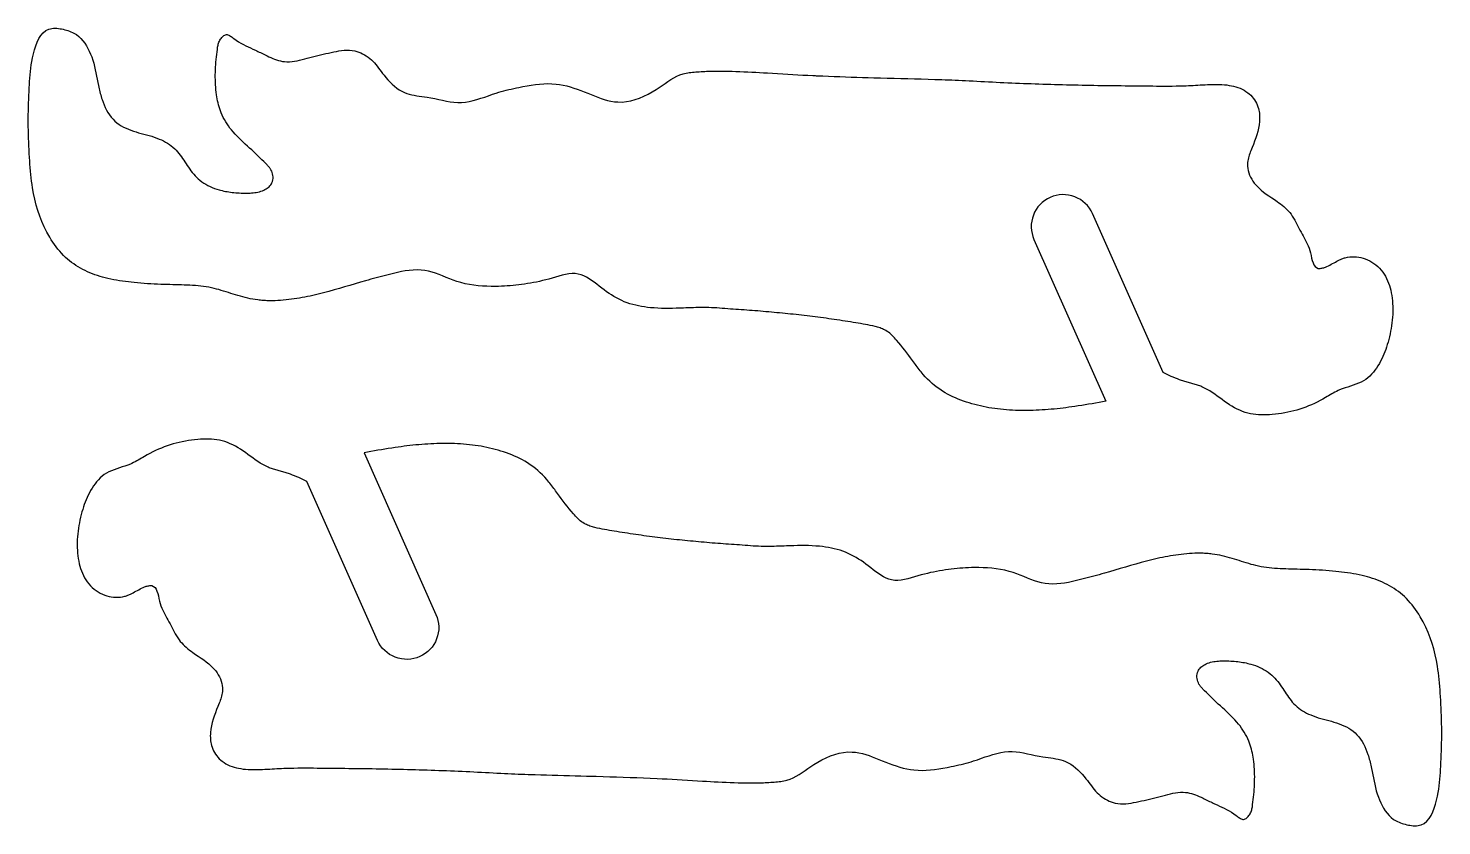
# Model space of a CAD drawing. Extents: x 0 to 470, y 0 to 279.
# Drawn here: x 391.2 to 457.4, y 195 to 232.4 of the extents above; entities that cross this region are included whole.
import ezdxf

# ---------------------------------------------------------------- set-up
doc = ezdxf.new("R2010")
doc.units = 0
doc.layers.add('CK_LEVEL_1', color=1, linetype='CONTINUOUS')

msp = doc.modelspace()

# ---------------------------------------------------------------- linework, layer by layer
at = {"layer": 'CK_LEVEL_1'}
for points in [[(428.436, 230.13), (428.701, 230.119), (428.966, 230.109), (429.23, 230.099), (429.495, 230.09), (429.76, 230.081), (430.025, 230.073), (430.289, 230.065), (430.554, 230.057), (430.819, 230.05), (431.138, 230.041), (431.457, 230.033), (431.775, 230.024), (432.094, 230.016), (432.413, 230.007), (432.732, 229.998), (433.051, 229.989), (433.369, 229.98), (433.688, 229.97), (433.847, 229.965), (434.006, 229.959), (434.165, 229.954), (434.324, 229.948), (434.482, 229.942), (434.641, 229.936), (434.8, 229.93), (434.959, 229.923), (435.117, 229.915), (435.298, 229.907), (435.479, 229.897), (435.659, 229.888), (435.84, 229.878), (436.02, 229.869), (436.201, 229.859), (436.381, 229.849), (436.562, 229.84), (436.742, 229.831), (436.925, 229.822), (437.107, 229.814), (437.289, 229.806), (437.471, 229.798), (437.654, 229.791), (437.836, 229.784), (438.018, 229.778), (438.2, 229.771), (438.383, 229.765), (438.566, 229.759), (438.75, 229.753), (438.933, 229.748), (439.117, 229.742), (439.3, 229.737), (439.483, 229.732), (439.667, 229.727), (439.85, 229.722), (440.034, 229.718), (440.218, 229.713), (440.402, 229.709), (440.586, 229.705), (440.77, 229.701), (440.954, 229.697), (441.138, 229.694), (441.322, 229.691), (441.506, 229.688), (441.69, 229.686), (441.874, 229.683), (442.058, 229.681), (442.242, 229.679), (442.426, 229.677), (442.61, 229.675), (442.794, 229.673), (442.978, 229.672), (443.163, 229.67), (443.347, 229.668), (443.53, 229.665), (443.713, 229.663), (443.897, 229.661), (444.08, 229.66), (444.264, 229.658), (444.447, 229.658), (444.631, 229.658), (444.814, 229.66), (444.998, 229.662), (445.049, 229.663), (445.1, 229.664), (445.152, 229.665), (445.203, 229.667), (445.255, 229.668), (445.306, 229.67), (445.357, 229.671), (445.409, 229.673), (445.46, 229.675), (445.571, 229.68), (445.683, 229.685), (445.794, 229.691), (445.905, 229.697), (446.017, 229.703), (446.128, 229.709), (446.239, 229.715), (446.351, 229.72), (446.462, 229.725), (446.576, 229.73), (446.69, 229.734), (446.803, 229.736), (446.917, 229.736), (447.031, 229.733), (447.145, 229.728), (447.258, 229.72), (447.372, 229.708), (447.485, 229.691), (447.589, 229.672), (447.692, 229.649), (447.794, 229.622), (447.894, 229.589), (447.992, 229.552), (448.088, 229.509), (448.18, 229.461), (448.269, 229.406), (448.354, 229.345), (448.425, 229.287), (448.491, 229.225), (448.554, 229.158), (448.612, 229.087), (448.666, 229.012), (448.715, 228.934), (448.758, 228.854), (448.797, 228.771), (448.83, 228.685), (448.853, 228.611), (448.872, 228.535), (448.888, 228.459), (448.899, 228.381), (448.907, 228.304), (448.911, 228.225), (448.912, 228.147), (448.91, 228.069), (448.906, 227.992), (448.887, 227.835), (448.859, 227.68), (448.822, 227.527), (448.778, 227.375), (448.728, 227.225), (448.674, 227.075), (448.617, 226.925), (448.559, 226.775), (448.5, 226.624), (448.474, 226.557), (448.449, 226.49), (448.425, 226.422), (448.403, 226.354), (448.383, 226.286), (448.367, 226.218), (448.353, 226.149), (448.343, 226.08), (448.338, 226.01), (448.339, 225.905), (448.351, 225.799), (448.372, 225.693), (448.402, 225.589), (448.44, 225.487), (448.486, 225.387), (448.538, 225.29), (448.596, 225.197), (448.66, 225.109), (448.759, 224.991), (448.866, 224.882), (448.98, 224.781), (449.099, 224.686), (449.223, 224.596), (449.349, 224.509), (449.477, 224.423), (449.604, 224.336), (449.731, 224.248), (449.812, 224.19), (449.891, 224.13), (449.969, 224.068), (450.044, 224.004), (450.118, 223.937), (450.188, 223.868), (450.256, 223.797), (450.32, 223.723), (450.381, 223.645), (450.443, 223.558), (450.5, 223.467), (450.555, 223.374), (450.606, 223.28), (450.656, 223.184), (450.705, 223.088), (450.753, 222.992), (450.801, 222.898), (450.85, 222.806), (450.9, 222.717), (450.95, 222.629), (451.001, 222.542), (451.05, 222.453), (451.099, 222.362), (451.145, 222.268), (451.188, 222.169), (451.228, 222.064), (451.263, 221.952), (451.293, 221.836), (451.32, 221.715), (451.348, 221.596), (451.378, 221.48), (451.413, 221.373), (451.455, 221.279), (451.506, 221.201), (451.57, 221.144), (451.648, 221.112), (451.681, 221.107), (451.717, 221.106), (451.754, 221.108), (451.793, 221.114), (451.832, 221.121), (451.873, 221.132), (451.913, 221.143), (451.953, 221.157), (451.992, 221.171), (452.065, 221.201), (452.135, 221.233), (452.203, 221.266), (452.269, 221.301), (452.333, 221.336), (452.397, 221.372), (452.461, 221.407), (452.525, 221.442), (452.59, 221.476), (452.625, 221.494), (452.661, 221.511), (452.697, 221.527), (452.734, 221.543), (452.771, 221.558), (452.809, 221.573), (452.847, 221.586), (452.885, 221.598), (452.924, 221.609), (453.026, 221.633), (453.131, 221.649), (453.236, 221.657), (453.342, 221.658), (453.449, 221.651), (453.555, 221.637), (453.659, 221.617), (453.763, 221.589), (453.864, 221.555), (453.971, 221.512), (454.075, 221.461), (454.175, 221.404), (454.271, 221.34), (454.363, 221.27), (454.449, 221.195), (454.531, 221.115), (454.608, 221.03), (454.679, 220.94), (454.745, 220.844), (454.805, 220.744), (454.86, 220.64), (454.909, 220.533), (454.953, 220.424), (454.991, 220.313), (455.025, 220.199), (455.054, 220.085), (455.079, 219.97), (455.102, 219.842), (455.121, 219.715), (455.135, 219.587), (455.145, 219.458), (455.151, 219.33), (455.153, 219.202), (455.152, 219.073), (455.147, 218.945), (455.139, 218.816), (455.127, 218.685), (455.113, 218.554), (455.095, 218.424), (455.074, 218.294), (455.051, 218.164), (455.024, 218.035), (454.995, 217.907), (454.964, 217.779), (454.929, 217.652), (454.896, 217.537), (454.86, 217.422), (454.821, 217.309), (454.78, 217.196), (454.735, 217.084), (454.688, 216.974), (454.637, 216.865), (454.582, 216.757), (454.523, 216.65), (454.459, 216.544), (454.391, 216.44), (454.318, 216.34), (454.241, 216.243), (454.159, 216.151), (454.073, 216.064), (453.982, 215.983), (453.887, 215.909), (453.787, 215.843), (453.671, 215.779), (453.551, 215.724), (453.426, 215.675), (453.3, 215.631), (453.171, 215.589), (453.042, 215.548), (452.913, 215.507), (452.786, 215.462), (452.661, 215.412), (452.585, 215.378), (452.51, 215.342), (452.436, 215.303), (452.363, 215.264), (452.29, 215.223), (452.218, 215.181), (452.145, 215.139), (452.073, 215.097), (452.001, 215.055), (451.872, 214.983), (451.741, 214.913), (451.61, 214.846), (451.477, 214.781), (451.342, 214.72), (451.207, 214.662), (451.07, 214.607), (450.932, 214.557), (450.793, 214.51), (450.653, 214.467), (450.512, 214.428), (450.371, 214.394), (450.228, 214.363), (450.084, 214.335), (449.939, 214.312), (449.794, 214.291), (449.647, 214.274), (449.5, 214.26), (449.371, 214.25), (449.242, 214.243), (449.113, 214.24), (448.985, 214.24), (448.856, 214.245), (448.729, 214.255), (448.603, 214.271), (448.478, 214.293), (448.355, 214.321), (448.227, 214.359), (448.1, 214.404), (447.976, 214.456), (447.854, 214.515), (447.734, 214.578), (447.615, 214.646), (447.499, 214.719), (447.384, 214.794), (447.271, 214.873), (447.154, 214.956), (447.039, 215.041), (446.924, 215.125), (446.809, 215.208), (446.693, 215.288), (446.575, 215.365), (446.455, 215.437), (446.332, 215.502), (446.206, 215.561), (446.155, 215.582), (446.103, 215.602), (446.051, 215.62), (445.999, 215.638), (445.946, 215.655), (445.892, 215.671), (445.839, 215.687), (445.785, 215.702), (445.732, 215.717), (445.678, 215.732), (445.624, 215.746), (445.57, 215.761), (445.517, 215.776), (445.463, 215.791), (445.41, 215.806), (445.357, 215.822), (445.304, 215.838), (445.251, 215.855), (445.153, 215.89), (445.056, 215.926), (444.959, 215.965), (444.864, 216.006), (444.769, 216.048), (444.674, 216.092), (444.579, 216.136), (444.485, 216.182), (444.391, 216.227), (441.076, 223.679, 0.414214), (439.095, 224.44, 0.414214), (438.333, 222.459), (441.704, 214.881), (441.543, 214.852), (441.381, 214.824), (441.219, 214.795), (441.058, 214.767), (440.896, 214.74), (440.734, 214.713), (440.572, 214.687), (440.41, 214.662), (440.247, 214.637), (440.109, 214.618), (439.971, 214.599), (439.833, 214.58), (439.694, 214.563), (439.555, 214.547), (439.417, 214.532), (439.278, 214.517), (439.139, 214.504), (439, 214.493), (438.86, 214.482), (438.72, 214.472), (438.58, 214.464), (438.44, 214.458), (438.299, 214.452), (438.159, 214.448), (438.019, 214.446), (437.878, 214.445), (437.738, 214.446), (437.599, 214.449), (437.46, 214.453), (437.322, 214.459), (437.183, 214.467), (437.044, 214.477), (436.906, 214.489), (436.768, 214.503), (436.63, 214.519), (436.492, 214.537), (436.357, 214.558), (436.222, 214.58), (436.088, 214.605), (435.954, 214.632), (435.82, 214.662), (435.688, 214.694), (435.555, 214.728), (435.423, 214.765), (435.292, 214.804), (435.162, 214.845), (435.033, 214.889), (434.905, 214.936), (434.778, 214.986), (434.652, 215.039), (434.528, 215.095), (434.406, 215.154), (434.285, 215.217), (434.166, 215.284), (434.039, 215.362), (433.914, 215.444), (433.792, 215.531), (433.674, 215.622), (433.558, 215.718), (433.447, 215.817), (433.339, 215.921), (433.235, 216.028), (433.136, 216.139), (433.087, 216.196), (433.04, 216.254), (432.994, 216.312), (432.948, 216.371), (432.903, 216.431), (432.859, 216.49), (432.814, 216.55), (432.771, 216.611), (432.727, 216.671), (432.638, 216.792), (432.55, 216.913), (432.461, 217.034), (432.37, 217.154), (432.279, 217.273), (432.186, 217.392), (432.091, 217.509), (431.995, 217.626), (431.895, 217.741), (431.844, 217.799), (431.791, 217.856), (431.738, 217.912), (431.683, 217.967), (431.626, 218.019), (431.568, 218.069), (431.508, 218.116), (431.446, 218.159), (431.381, 218.199), (431.33, 218.227), (431.278, 218.252), (431.225, 218.275), (431.17, 218.296), (431.115, 218.316), (431.059, 218.334), (431.002, 218.351), (430.945, 218.367), (430.888, 218.382), (430.775, 218.41), (430.661, 218.436), (430.547, 218.46), (430.433, 218.482), (430.319, 218.503), (430.204, 218.523), (430.09, 218.542), (429.976, 218.561), (429.861, 218.579), (429.734, 218.599), (429.607, 218.619), (429.48, 218.639), (429.353, 218.659), (429.226, 218.678), (429.098, 218.698), (428.971, 218.717), (428.844, 218.735), (428.716, 218.753), (428.588, 218.771), (428.461, 218.789), (428.333, 218.806), (428.205, 218.822), (428.077, 218.839), (427.949, 218.854), (427.821, 218.87), (427.693, 218.885), (427.565, 218.9), (427.436, 218.915), (427.308, 218.929), (427.18, 218.943), (427.051, 218.957), (426.923, 218.97), (426.795, 218.984), (426.666, 218.997), (426.538, 219.009), (426.409, 219.022), (426.281, 219.034), (426.153, 219.046), (426.024, 219.058), (425.896, 219.07), (425.768, 219.081), (425.639, 219.092), (425.511, 219.103), (425.383, 219.113), (425.254, 219.123), (425.126, 219.133), (424.998, 219.142), (424.87, 219.151), (424.742, 219.16), (424.614, 219.169), (424.486, 219.178), (424.358, 219.187), (424.23, 219.197), (424.102, 219.206), (423.975, 219.216), (423.848, 219.226), (423.721, 219.236), (423.594, 219.245), (423.467, 219.254), (423.339, 219.262), (423.212, 219.268), (423.085, 219.273), (422.958, 219.276), (422.84, 219.277), (422.723, 219.276), (422.605, 219.275), (422.487, 219.272), (422.37, 219.268), (422.252, 219.264), (422.135, 219.259), (422.017, 219.254), (421.9, 219.25), (421.729, 219.243), (421.558, 219.238), (421.387, 219.234), (421.217, 219.233), (421.046, 219.233), (420.875, 219.237), (420.704, 219.243), (420.533, 219.254), (420.361, 219.268), (420.221, 219.283), (420.08, 219.302), (419.94, 219.324), (419.801, 219.35), (419.663, 219.38), (419.527, 219.415), (419.392, 219.454), (419.259, 219.498), (419.129, 219.547), (419.005, 219.601), (418.882, 219.66), (418.762, 219.723), (418.644, 219.791), (418.527, 219.863), (418.411, 219.938), (418.296, 220.018), (418.182, 220.1), (418.069, 220.186), (417.951, 220.277), (417.834, 220.369), (417.716, 220.459), (417.597, 220.546), (417.476, 220.626), (417.354, 220.699), (417.23, 220.761), (417.103, 220.81), (416.973, 220.845), (416.827, 220.865), (416.677, 220.866), (416.525, 220.853), (416.37, 220.827), (416.214, 220.792), (416.057, 220.75), (415.899, 220.704), (415.742, 220.656), (415.585, 220.61), (415.442, 220.571), (415.3, 220.535), (415.158, 220.502), (415.017, 220.472), (414.876, 220.445), (414.736, 220.42), (414.595, 220.398), (414.454, 220.377), (414.313, 220.358), (414.179, 220.341), (414.045, 220.326), (413.911, 220.312), (413.776, 220.3), (413.64, 220.29), (413.505, 220.281), (413.369, 220.274), (413.233, 220.268), (413.096, 220.265), (412.891, 220.264), (412.686, 220.269), (412.481, 220.279), (412.277, 220.296), (412.074, 220.32), (411.872, 220.351), (411.671, 220.391), (411.473, 220.441), (411.276, 220.5), (411.109, 220.559), (410.942, 220.623), (410.777, 220.69), (410.612, 220.757), (410.448, 220.822), (410.283, 220.883), (410.116, 220.937), (409.949, 220.982), (409.78, 221.014), (409.6, 221.034), (409.417, 221.04), (409.234, 221.034), (409.049, 221.017), (408.863, 220.991), (408.678, 220.958), (408.492, 220.919), (408.308, 220.876), (408.125, 220.831), (407.998, 220.799), (407.871, 220.767), (407.746, 220.734), (407.62, 220.701), (407.496, 220.668), (407.372, 220.634), (407.248, 220.6), (407.124, 220.565), (407, 220.53), (406.755, 220.459), (406.509, 220.387), (406.263, 220.313), (406.017, 220.24), (405.771, 220.168), (405.524, 220.097), (405.276, 220.028), (405.028, 219.962), (404.779, 219.899), (404.655, 219.87), (404.53, 219.842), (404.406, 219.814), (404.281, 219.788), (404.156, 219.764), (404.031, 219.74), (403.906, 219.718), (403.78, 219.697), (403.654, 219.678), (403.526, 219.66), (403.399, 219.644), (403.271, 219.629), (403.143, 219.617), (403.015, 219.607), (402.886, 219.599), (402.758, 219.593), (402.629, 219.591), (402.501, 219.591), (402.439, 219.593), (402.377, 219.595), (402.315, 219.597), (402.253, 219.601), (402.192, 219.605), (402.13, 219.61), (402.069, 219.616), (402.007, 219.623), (401.946, 219.63), (401.828, 219.647), (401.711, 219.667), (401.594, 219.689), (401.477, 219.714), (401.361, 219.741), (401.246, 219.771), (401.131, 219.802), (401.016, 219.835), (400.902, 219.869), (400.791, 219.904), (400.68, 219.94), (400.569, 219.975), (400.458, 220.011), (400.347, 220.046), (400.236, 220.08), (400.125, 220.113), (400.013, 220.143), (399.9, 220.171), (399.776, 220.199), (399.652, 220.223), (399.527, 220.244), (399.401, 220.262), (399.274, 220.278), (399.148, 220.291), (399.021, 220.302), (398.894, 220.311), (398.767, 220.319), (398.633, 220.326), (398.498, 220.331), (398.364, 220.336), (398.231, 220.339), (398.097, 220.342), (397.963, 220.345), (397.829, 220.348), (397.695, 220.351), (397.561, 220.354), (397.405, 220.359), (397.249, 220.366), (397.092, 220.373), (396.936, 220.381), (396.78, 220.391), (396.624, 220.402), (396.468, 220.415), (396.313, 220.428), (396.157, 220.443), (396.018, 220.458), (395.88, 220.474), (395.742, 220.491), (395.604, 220.51), (395.466, 220.532), (395.329, 220.555), (395.192, 220.58), (395.056, 220.608), (394.92, 220.638), (394.797, 220.668), (394.675, 220.701), (394.554, 220.736), (394.433, 220.774), (394.314, 220.814), (394.195, 220.858), (394.078, 220.905), (393.962, 220.955), (393.848, 221.009), (393.739, 221.065), (393.631, 221.124), (393.526, 221.186), (393.422, 221.252), (393.321, 221.321), (393.222, 221.393), (393.125, 221.468), (393.031, 221.547), (392.94, 221.628), (392.844, 221.721), (392.751, 221.817), (392.662, 221.916), (392.576, 222.018), (392.493, 222.123), (392.413, 222.231), (392.337, 222.341), (392.264, 222.453), (392.194, 222.567), (392.06, 222.806), (391.938, 223.051), (391.827, 223.302), (391.728, 223.558), (391.64, 223.818), (391.563, 224.081), (391.495, 224.348), (391.437, 224.616), (391.388, 224.886), (391.364, 225.043), (391.342, 225.201), (391.323, 225.359), (391.306, 225.517), (391.29, 225.675), (391.277, 225.833), (391.265, 225.991), (391.254, 226.15), (391.244, 226.308), (391.233, 226.489), (391.224, 226.67), (391.215, 226.852), (391.208, 227.033), (391.201, 227.215), (391.196, 227.396), (391.192, 227.579), (391.189, 227.761), (391.188, 227.944), (391.188, 228.127), (391.19, 228.31), (391.193, 228.493), (391.197, 228.676), (391.202, 228.858), (391.208, 229.039), (391.216, 229.219), (391.224, 229.398), (391.232, 229.575), (391.241, 229.728), (391.25, 229.879), (391.261, 230.031), (391.273, 230.183), (391.289, 230.337), (391.308, 230.493), (391.33, 230.652), (391.357, 230.814), (391.389, 230.981), (391.43, 231.169), (391.479, 231.358), (391.538, 231.543), (391.607, 231.721), (391.688, 231.886), (391.782, 232.034), (391.891, 232.159), (392.016, 232.259), (392.159, 232.327), (392.226, 232.346), (392.297, 232.358), (392.37, 232.365), (392.445, 232.367), (392.521, 232.364), (392.598, 232.357), (392.676, 232.347), (392.753, 232.333), (392.83, 232.317), (392.904, 232.3), (392.978, 232.28), (393.05, 232.258), (393.12, 232.233), (393.189, 232.206), (393.256, 232.176), (393.321, 232.144), (393.384, 232.108), (393.444, 232.069), (393.554, 231.984), (393.655, 231.889), (393.749, 231.784), (393.835, 231.67), (393.913, 231.549), (393.985, 231.422), (394.049, 231.291), (394.108, 231.156), (394.16, 231.02), (394.21, 230.872), (394.255, 230.723), (394.294, 230.573), (394.33, 230.424), (394.362, 230.274), (394.393, 230.125), (394.422, 229.975), (394.451, 229.826), (394.481, 229.676), (394.496, 229.604), (394.512, 229.531), (394.528, 229.458), (394.546, 229.386), (394.564, 229.314), (394.583, 229.241), (394.603, 229.169), (394.625, 229.097), (394.648, 229.025), (394.692, 228.899), (394.742, 228.775), (394.797, 228.652), (394.857, 228.533), (394.923, 228.418), (394.996, 228.307), (395.075, 228.202), (395.16, 228.103), (395.253, 228.012), (395.346, 227.934), (395.446, 227.862), (395.55, 227.797), (395.658, 227.737), (395.77, 227.683), (395.884, 227.634), (396.001, 227.588), (396.12, 227.547), (396.239, 227.509), (396.362, 227.472), (396.485, 227.438), (396.607, 227.404), (396.73, 227.371), (396.851, 227.337), (396.973, 227.301), (397.093, 227.263), (397.212, 227.221), (397.33, 227.174), (397.428, 227.132), (397.524, 227.085), (397.619, 227.034), (397.712, 226.98), (397.802, 226.921), (397.888, 226.859), (397.972, 226.793), (398.051, 226.722), (398.126, 226.648), (398.191, 226.576), (398.253, 226.501), (398.312, 226.424), (398.368, 226.345), (398.423, 226.264), (398.477, 226.182), (398.53, 226.099), (398.584, 226.016), (398.638, 225.933), (398.695, 225.848), (398.754, 225.764), (398.815, 225.682), (398.878, 225.601), (398.944, 225.523), (399.012, 225.447), (399.083, 225.375), (399.156, 225.305), (399.233, 225.24), (399.322, 225.172), (399.414, 225.11), (399.509, 225.051), (399.608, 224.998), (399.709, 224.949), (399.812, 224.904), (399.917, 224.863), (400.023, 224.827), (400.131, 224.794), (400.207, 224.773), (400.284, 224.755), (400.361, 224.737), (400.439, 224.722), (400.516, 224.708), (400.594, 224.696), (400.672, 224.684), (400.75, 224.675), (400.829, 224.666), (400.912, 224.658), (400.995, 224.651), (401.079, 224.645), (401.163, 224.641), (401.247, 224.639), (401.331, 224.637), (401.415, 224.638), (401.499, 224.64), (401.583, 224.643), (401.656, 224.647), (401.73, 224.654), (401.804, 224.662), (401.877, 224.672), (401.949, 224.686), (402.021, 224.703), (402.092, 224.724), (402.162, 224.749), (402.231, 224.778), (402.284, 224.805), (402.336, 224.834), (402.385, 224.866), (402.432, 224.902), (402.477, 224.94), (402.517, 224.982), (402.554, 225.027), (402.586, 225.074), (402.612, 225.125), (402.636, 225.189), (402.653, 225.256), (402.661, 225.326), (402.662, 225.397), (402.656, 225.468), (402.643, 225.538), (402.624, 225.607), (402.598, 225.672), (402.566, 225.734), (402.549, 225.762), (402.53, 225.789), (402.511, 225.815), (402.49, 225.84), (402.469, 225.865), (402.447, 225.889), (402.425, 225.913), (402.402, 225.936), (402.38, 225.96), (402.301, 226.039), (402.223, 226.119), (402.144, 226.198), (402.065, 226.276), (401.985, 226.354), (401.905, 226.432), (401.824, 226.509), (401.743, 226.586), (401.662, 226.662), (401.562, 226.753), (401.463, 226.844), (401.363, 226.935), (401.264, 227.027), (401.165, 227.119), (401.069, 227.213), (400.974, 227.309), (400.881, 227.408), (400.791, 227.509), (400.716, 227.599), (400.643, 227.691), (400.574, 227.786), (400.507, 227.883), (400.444, 227.982), (400.385, 228.084), (400.33, 228.187), (400.279, 228.293), (400.233, 228.4), (400.198, 228.491), (400.166, 228.583), (400.137, 228.676), (400.11, 228.77), (400.087, 228.865), (400.066, 228.961), (400.047, 229.057), (400.03, 229.153), (400.015, 229.25), (400, 229.366), (399.987, 229.483), (399.977, 229.599), (399.969, 229.716), (399.963, 229.834), (399.959, 229.951), (399.957, 230.068), (399.957, 230.186), (399.96, 230.303), (399.964, 230.424), (399.97, 230.544), (399.977, 230.664), (399.987, 230.784), (399.997, 230.904), (400.009, 231.024), (400.022, 231.143), (400.037, 231.261), (400.052, 231.378), (400.058, 231.427), (400.066, 231.475), (400.074, 231.524), (400.084, 231.572), (400.096, 231.62), (400.11, 231.668), (400.127, 231.716), (400.148, 231.763), (400.172, 231.811), (400.197, 231.852), (400.225, 231.893), (400.256, 231.932), (400.289, 231.967), (400.324, 231.999), (400.36, 232.026), (400.397, 232.047), (400.436, 232.062), (400.474, 232.069), (400.512, 232.067), (400.55, 232.059), (400.588, 232.045), (400.626, 232.025), (400.664, 232.001), (400.702, 231.975), (400.741, 231.946), (400.779, 231.916), (400.817, 231.887), (400.93, 231.805), (401.043, 231.731), (401.157, 231.665), (401.27, 231.605), (401.383, 231.549), (401.496, 231.496), (401.609, 231.444), (401.722, 231.393), (401.836, 231.34), (401.896, 231.312), (401.955, 231.283), (402.015, 231.254), (402.075, 231.224), (402.135, 231.194), (402.196, 231.164), (402.257, 231.134), (402.318, 231.104), (402.379, 231.074), (402.467, 231.032), (402.556, 230.992), (402.646, 230.954), (402.736, 230.918), (402.827, 230.886), (402.919, 230.857), (403.011, 230.833), (403.104, 230.815), (403.198, 230.802), (403.315, 230.795), (403.433, 230.797), (403.552, 230.807), (403.67, 230.823), (403.789, 230.845), (403.908, 230.871), (404.027, 230.9), (404.145, 230.93), (404.263, 230.962), (404.388, 230.995), (404.512, 231.027), (404.636, 231.058), (404.76, 231.089), (404.884, 231.119), (405.008, 231.149), (405.132, 231.178), (405.258, 231.206), (405.384, 231.234), (405.506, 231.26), (405.63, 231.284), (405.753, 231.306), (405.877, 231.323), (406.001, 231.335), (406.125, 231.341), (406.248, 231.339), (406.37, 231.329), (406.491, 231.309), (406.586, 231.285), (406.68, 231.254), (406.772, 231.218), (406.862, 231.175), (406.95, 231.127), (407.035, 231.075), (407.117, 231.018), (407.195, 230.956), (407.27, 230.891), (407.345, 230.818), (407.416, 230.743), (407.483, 230.664), (407.549, 230.583), (407.612, 230.501), (407.675, 230.417), (407.737, 230.333), (407.801, 230.248), (407.866, 230.164), (407.955, 230.053), (408.049, 229.945), (408.147, 229.84), (408.248, 229.74), (408.355, 229.646), (408.465, 229.559), (408.58, 229.481), (408.699, 229.412), (408.822, 229.353), (408.932, 229.311), (409.045, 229.277), (409.161, 229.249), (409.278, 229.226), (409.398, 229.206), (409.518, 229.189), (409.64, 229.172), (409.761, 229.155), (409.883, 229.137), (410.065, 229.104), (410.247, 229.067), (410.427, 229.028), (410.607, 228.989), (410.786, 228.954), (410.964, 228.923), (411.141, 228.901), (411.318, 228.889), (411.495, 228.89), (411.677, 228.906), (411.86, 228.935), (412.042, 228.976), (412.223, 229.026), (412.405, 229.083), (412.586, 229.144), (412.767, 229.207), (412.948, 229.27), (413.129, 229.329), (413.246, 229.365), (413.363, 229.398), (413.479, 229.43), (413.597, 229.461), (413.714, 229.489), (413.832, 229.517), (413.95, 229.543), (414.068, 229.569), (414.187, 229.594), (414.379, 229.633), (414.572, 229.669), (414.766, 229.702), (414.961, 229.729), (415.155, 229.751), (415.35, 229.766), (415.543, 229.772), (415.736, 229.768), (415.928, 229.754), (416.096, 229.731), (416.264, 229.7), (416.43, 229.662), (416.595, 229.616), (416.76, 229.565), (416.925, 229.509), (417.089, 229.449), (417.252, 229.387), (417.416, 229.322), (417.571, 229.259), (417.725, 229.198), (417.88, 229.138), (418.036, 229.082), (418.191, 229.031), (418.348, 228.987), (418.504, 228.951), (418.662, 228.925), (418.82, 228.911), (419.026, 228.91), (419.232, 228.93), (419.438, 228.969), (419.643, 229.024), (419.846, 229.094), (420.047, 229.178), (420.243, 229.274), (420.435, 229.381), (420.622, 229.496), (420.762, 229.589), (420.9, 229.684), (421.036, 229.78), (421.171, 229.873), (421.307, 229.962), (421.445, 230.044), (421.586, 230.118), (421.731, 230.182), (421.881, 230.232), (421.953, 230.251), (422.026, 230.267), (422.099, 230.28), (422.174, 230.291), (422.249, 230.3), (422.325, 230.308), (422.401, 230.314), (422.477, 230.319), (422.554, 230.324), (422.641, 230.33), (422.728, 230.335), (422.815, 230.34), (422.902, 230.344), (422.989, 230.348), (423.075, 230.351), (423.162, 230.354), (423.249, 230.357), (423.335, 230.359), (423.429, 230.36), (423.522, 230.361), (423.615, 230.361), (423.709, 230.36), (423.802, 230.359), (423.896, 230.358), (423.99, 230.356), (424.083, 230.353), (424.177, 230.351), (424.362, 230.345), (424.547, 230.338), (424.732, 230.33), (424.918, 230.322), (425.103, 230.313), (425.288, 230.303), (425.472, 230.293), (425.657, 230.282), (425.842, 230.272), (426.079, 230.258), (426.315, 230.244), (426.552, 230.23), (426.788, 230.216), (427.024, 230.202), (427.261, 230.189), (427.497, 230.176), (427.734, 230.163), (427.971, 230.151), (428.022, 230.149), (428.074, 230.146), (428.126, 230.144), (428.178, 230.142), (428.229, 230.139), (428.281, 230.137), (428.333, 230.135), (428.385, 230.132), (428.436, 230.13)], [(407.559, 203.67), (404.244, 211.122), (404.149, 211.167), (404.055, 211.213), (403.961, 211.257), (403.866, 211.301), (403.771, 211.343), (403.675, 211.384), (403.579, 211.423), (403.482, 211.459), (403.384, 211.494), (403.331, 211.511), (403.278, 211.527), (403.225, 211.543), (403.171, 211.558), (403.118, 211.573), (403.064, 211.588), (403.01, 211.603), (402.957, 211.617), (402.903, 211.632), (402.849, 211.647), (402.796, 211.662), (402.742, 211.678), (402.689, 211.694), (402.636, 211.711), (402.584, 211.729), (402.532, 211.747), (402.48, 211.767), (402.429, 211.788), (402.302, 211.847), (402.179, 211.912), (402.059, 211.984), (401.942, 212.061), (401.826, 212.141), (401.711, 212.224), (401.596, 212.308), (401.48, 212.393), (401.364, 212.476), (401.251, 212.555), (401.136, 212.63), (401.02, 212.703), (400.901, 212.771), (400.781, 212.834), (400.659, 212.893), (400.534, 212.945), (400.408, 212.99), (400.28, 213.028), (400.156, 213.056), (400.032, 213.078), (399.906, 213.094), (399.778, 213.104), (399.65, 213.109), (399.521, 213.109), (399.392, 213.106), (399.263, 213.099), (399.135, 213.089), (398.987, 213.075), (398.841, 213.058), (398.695, 213.037), (398.551, 213.014), (398.407, 212.986), (398.264, 212.955), (398.122, 212.921), (397.982, 212.882), (397.842, 212.839), (397.703, 212.793), (397.565, 212.742), (397.428, 212.687), (397.292, 212.629), (397.158, 212.568), (397.025, 212.503), (396.893, 212.436), (396.763, 212.366), (396.634, 212.294), (396.562, 212.252), (396.489, 212.21), (396.417, 212.168), (396.345, 212.126), (396.272, 212.085), (396.199, 212.046), (396.125, 212.007), (396.05, 211.971), (395.974, 211.937), (395.849, 211.887), (395.722, 211.842), (395.593, 211.801), (395.464, 211.76), (395.335, 211.718), (395.208, 211.674), (395.084, 211.625), (394.964, 211.57), (394.848, 211.506), (394.748, 211.44), (394.652, 211.366), (394.562, 211.285), (394.475, 211.198), (394.394, 211.106), (394.317, 211.009), (394.244, 210.909), (394.176, 210.805), (394.112, 210.699), (394.053, 210.592), (393.998, 210.484), (393.947, 210.375), (393.899, 210.265), (393.855, 210.153), (393.814, 210.04), (393.775, 209.927), (393.739, 209.812), (393.705, 209.697), (393.671, 209.57), (393.639, 209.442), (393.61, 209.314), (393.584, 209.185), (393.56, 209.055), (393.54, 208.925), (393.522, 208.795), (393.507, 208.664), (393.496, 208.533), (393.488, 208.404), (393.483, 208.276), (393.481, 208.147), (393.484, 208.019), (393.49, 207.891), (393.5, 207.762), (393.514, 207.634), (393.532, 207.507), (393.555, 207.379), (393.58, 207.264), (393.61, 207.15), (393.644, 207.037), (393.682, 206.925), (393.726, 206.816), (393.775, 206.709), (393.829, 206.605), (393.89, 206.505), (393.956, 206.409), (394.027, 206.319), (394.103, 206.234), (394.185, 206.154), (394.272, 206.079), (394.364, 206.009), (394.46, 205.945), (394.56, 205.888), (394.663, 205.837), (394.77, 205.794), (394.872, 205.76), (394.975, 205.732), (395.08, 205.712), (395.186, 205.698), (395.292, 205.691), (395.398, 205.692), (395.504, 205.7), (395.608, 205.716), (395.711, 205.74), (395.75, 205.751), (395.788, 205.763), (395.826, 205.776), (395.863, 205.791), (395.9, 205.806), (395.937, 205.822), (395.974, 205.838), (396.009, 205.855), (396.045, 205.873), (396.11, 205.907), (396.174, 205.942), (396.238, 205.977), (396.301, 206.013), (396.366, 206.048), (396.432, 206.083), (396.499, 206.116), (396.569, 206.148), (396.643, 206.178), (396.682, 206.192), (396.722, 206.206), (396.762, 206.217), (396.802, 206.228), (396.842, 206.235), (396.88, 206.241), (396.918, 206.243), (396.953, 206.242), (396.987, 206.237), (397.065, 206.205), (397.129, 206.148), (397.18, 206.07), (397.222, 205.976), (397.257, 205.869), (397.287, 205.753), (397.314, 205.634), (397.342, 205.514), (397.372, 205.397), (397.407, 205.285), (397.447, 205.18), (397.49, 205.081), (397.536, 204.987), (397.584, 204.896), (397.634, 204.807), (397.685, 204.72), (397.735, 204.632), (397.785, 204.543), (397.834, 204.451), (397.882, 204.357), (397.93, 204.261), (397.979, 204.165), (398.028, 204.069), (398.08, 203.975), (398.134, 203.882), (398.192, 203.791), (398.254, 203.704), (398.314, 203.626), (398.379, 203.552), (398.446, 203.481), (398.517, 203.412), (398.59, 203.346), (398.666, 203.281), (398.744, 203.219), (398.823, 203.159), (398.903, 203.101), (399.03, 203.013), (399.158, 202.926), (399.286, 202.84), (399.412, 202.753), (399.535, 202.663), (399.655, 202.568), (399.769, 202.467), (399.876, 202.358), (399.975, 202.241), (400.038, 202.152), (400.097, 202.059), (400.149, 201.963), (400.195, 201.863), (400.233, 201.76), (400.263, 201.656), (400.284, 201.55), (400.295, 201.444), (400.296, 201.339), (400.291, 201.269), (400.282, 201.2), (400.268, 201.131), (400.251, 201.063), (400.232, 200.995), (400.21, 200.927), (400.186, 200.859), (400.161, 200.792), (400.135, 200.725), (400.076, 200.574), (400.017, 200.424), (399.96, 200.274), (399.906, 200.124), (399.856, 199.974), (399.812, 199.822), (399.776, 199.669), (399.747, 199.514), (399.729, 199.357), (399.724, 199.28), (399.722, 199.202), (399.723, 199.124), (399.728, 199.046), (399.736, 198.968), (399.747, 198.89), (399.762, 198.814), (399.782, 198.738), (399.805, 198.664), (399.838, 198.578), (399.876, 198.495), (399.92, 198.415), (399.969, 198.337), (400.023, 198.262), (400.081, 198.191), (400.144, 198.124), (400.21, 198.062), (400.28, 198.004), (400.365, 197.943), (400.454, 197.888), (400.547, 197.84), (400.643, 197.797), (400.741, 197.76), (400.841, 197.727), (400.943, 197.7), (401.046, 197.677), (401.149, 197.658), (401.263, 197.641), (401.376, 197.629), (401.49, 197.621), (401.604, 197.616), (401.717, 197.613), (401.831, 197.613), (401.945, 197.615), (402.059, 197.619), (402.172, 197.624), (402.284, 197.629), (402.395, 197.634), (402.507, 197.64), (402.618, 197.646), (402.729, 197.652), (402.841, 197.658), (402.952, 197.664), (403.063, 197.669), (403.175, 197.674), (403.226, 197.676), (403.277, 197.678), (403.329, 197.68), (403.38, 197.681), (403.432, 197.682), (403.483, 197.684), (403.534, 197.685), (403.586, 197.686), (403.637, 197.687), (403.82, 197.69), (404.004, 197.691), (404.187, 197.691), (404.371, 197.691), (404.554, 197.689), (404.738, 197.688), (404.921, 197.686), (405.105, 197.684), (405.288, 197.681), (405.472, 197.679), (405.656, 197.677), (405.84, 197.676), (406.024, 197.674), (406.208, 197.672), (406.392, 197.67), (406.576, 197.668), (406.76, 197.666), (406.944, 197.664), (407.129, 197.661), (407.313, 197.658), (407.497, 197.655), (407.681, 197.652), (407.865, 197.648), (408.049, 197.644), (408.233, 197.64), (408.417, 197.636), (408.601, 197.632), (408.784, 197.627), (408.968, 197.622), (409.151, 197.617), (409.335, 197.612), (409.518, 197.607), (409.702, 197.601), (409.885, 197.596), (410.068, 197.59), (410.252, 197.584), (410.434, 197.578), (410.617, 197.571), (410.799, 197.565), (410.981, 197.558), (411.163, 197.551), (411.346, 197.543), (411.528, 197.535), (411.71, 197.527), (411.892, 197.518), (412.073, 197.509), (412.253, 197.5), (412.434, 197.49), (412.615, 197.48), (412.795, 197.471), (412.976, 197.461), (413.156, 197.452), (413.337, 197.442), (413.517, 197.434), (413.676, 197.426), (413.835, 197.42), (413.994, 197.413), (414.152, 197.407), (414.311, 197.401), (414.47, 197.395), (414.629, 197.39), (414.788, 197.384), (414.946, 197.379), (415.215, 197.371), (415.483, 197.363), (415.751, 197.355), (416.019, 197.348), (416.287, 197.34), (416.555, 197.333), (416.823, 197.326), (417.091, 197.319), (417.36, 197.311), (417.41, 197.31), (417.461, 197.309), (417.512, 197.307), (417.562, 197.306), (417.613, 197.305), (417.664, 197.303), (417.714, 197.302), (417.765, 197.3), (417.816, 197.299), (418.132, 197.29), (418.449, 197.281), (418.765, 197.271), (419.082, 197.261), (419.398, 197.25), (419.715, 197.239), (420.031, 197.226), (420.348, 197.212), (420.664, 197.198), (420.901, 197.186), (421.137, 197.173), (421.374, 197.16), (421.61, 197.147), (421.847, 197.133), (422.083, 197.119), (422.32, 197.105), (422.556, 197.091), (422.792, 197.077), (422.977, 197.067), (423.162, 197.056), (423.347, 197.046), (423.532, 197.036), (423.717, 197.027), (423.902, 197.019), (424.087, 197.011), (424.273, 197.004), (424.458, 196.998), (424.551, 196.996), (424.645, 196.993), (424.739, 196.991), (424.832, 196.99), (424.926, 196.989), (425.019, 196.988), (425.113, 196.988), (425.206, 196.989), (425.299, 196.99), (425.386, 196.992), (425.473, 196.995), (425.559, 196.998), (425.646, 197.001), (425.733, 197.005), (425.819, 197.009), (425.906, 197.014), (425.994, 197.019), (426.081, 197.025), (426.157, 197.03), (426.233, 197.035), (426.309, 197.041), (426.385, 197.049), (426.461, 197.058), (426.535, 197.069), (426.609, 197.082), (426.682, 197.098), (426.754, 197.117), (426.904, 197.168), (427.048, 197.231), (427.189, 197.305), (427.327, 197.387), (427.464, 197.476), (427.599, 197.569), (427.735, 197.665), (427.873, 197.76), (428.012, 197.853), (428.199, 197.968), (428.391, 198.075), (428.588, 198.171), (428.788, 198.255), (428.991, 198.325), (429.196, 198.38), (429.402, 198.419), (429.609, 198.439), (429.815, 198.438), (429.973, 198.424), (430.13, 198.398), (430.287, 198.362), (430.443, 198.318), (430.599, 198.267), (430.754, 198.211), (430.909, 198.151), (431.064, 198.09), (431.219, 198.027), (431.382, 197.962), (431.546, 197.9), (431.71, 197.84), (431.874, 197.784), (432.039, 197.733), (432.205, 197.687), (432.371, 197.649), (432.539, 197.618), (432.707, 197.595), (432.899, 197.581), (433.091, 197.577), (433.285, 197.583), (433.479, 197.598), (433.674, 197.62), (433.868, 197.647), (434.062, 197.68), (434.256, 197.716), (434.448, 197.755), (434.567, 197.78), (434.685, 197.806), (434.803, 197.832), (434.921, 197.86), (435.038, 197.888), (435.155, 197.919), (435.272, 197.951), (435.389, 197.984), (435.505, 198.02), (435.686, 198.079), (435.868, 198.142), (436.049, 198.205), (436.23, 198.266), (436.411, 198.323), (436.593, 198.373), (436.775, 198.414), (436.957, 198.444), (437.14, 198.459), (437.317, 198.46), (437.493, 198.448), (437.671, 198.426), (437.849, 198.395), (438.028, 198.36), (438.208, 198.321), (438.388, 198.282), (438.569, 198.245), (438.752, 198.212), (438.873, 198.194), (438.995, 198.177), (439.116, 198.16), (439.237, 198.143), (439.356, 198.123), (439.474, 198.1), (439.59, 198.072), (439.703, 198.038), (439.813, 197.996), (439.936, 197.937), (440.055, 197.868), (440.17, 197.79), (440.28, 197.703), (440.386, 197.609), (440.488, 197.509), (440.586, 197.404), (440.679, 197.296), (440.769, 197.185), (440.834, 197.101), (440.897, 197.016), (440.96, 196.932), (441.023, 196.848), (441.086, 196.766), (441.151, 196.685), (441.219, 196.606), (441.29, 196.531), (441.365, 196.458), (441.439, 196.393), (441.518, 196.332), (441.6, 196.274), (441.685, 196.222), (441.772, 196.174), (441.863, 196.131), (441.955, 196.095), (442.049, 196.064), (442.144, 196.04), (442.265, 196.02), (442.387, 196.01), (442.51, 196.008), (442.633, 196.014), (442.757, 196.026), (442.881, 196.044), (443.005, 196.065), (443.128, 196.089), (443.251, 196.115), (443.377, 196.143), (443.502, 196.171), (443.627, 196.2), (443.751, 196.23), (443.875, 196.26), (443.999, 196.291), (444.123, 196.322), (444.247, 196.355), (444.372, 196.387), (444.49, 196.419), (444.608, 196.449), (444.726, 196.478), (444.845, 196.504), (444.964, 196.526), (445.083, 196.542), (445.202, 196.552), (445.32, 196.554), (445.437, 196.547), (445.531, 196.534), (445.623, 196.516), (445.716, 196.492), (445.807, 196.463), (445.898, 196.431), (445.989, 196.395), (446.078, 196.357), (446.167, 196.317), (446.256, 196.275), (446.317, 196.245), (446.378, 196.215), (446.439, 196.185), (446.499, 196.155), (446.56, 196.125), (446.62, 196.095), (446.679, 196.066), (446.739, 196.037), (446.799, 196.009), (446.912, 195.956), (447.026, 195.905), (447.139, 195.853), (447.252, 195.8), (447.365, 195.744), (447.478, 195.684), (447.591, 195.618), (447.704, 195.544), (447.818, 195.462), (447.856, 195.433), (447.894, 195.403), (447.932, 195.374), (447.97, 195.348), (448.008, 195.324), (448.046, 195.304), (448.085, 195.29), (448.122, 195.282), (448.16, 195.28), (448.199, 195.287), (448.237, 195.302), (448.275, 195.323), (448.311, 195.35), (448.346, 195.382), (448.379, 195.417), (448.409, 195.456), (448.437, 195.497), (448.462, 195.538), (448.487, 195.586), (448.507, 195.633), (448.525, 195.681), (448.539, 195.729), (448.551, 195.777), (448.561, 195.825), (448.569, 195.874), (448.576, 195.922), (448.583, 195.971), (448.598, 196.088), (448.612, 196.207), (448.626, 196.325), (448.637, 196.445), (448.648, 196.565), (448.657, 196.685), (448.665, 196.805), (448.671, 196.925), (448.675, 197.046), (448.677, 197.163), (448.678, 197.281), (448.676, 197.398), (448.672, 197.516), (448.666, 197.633), (448.658, 197.75), (448.648, 197.866), (448.635, 197.983), (448.619, 198.1), (448.605, 198.196), (448.588, 198.292), (448.569, 198.388), (448.548, 198.484), (448.524, 198.579), (448.498, 198.673), (448.469, 198.766), (448.437, 198.858), (448.402, 198.949), (448.356, 199.056), (448.305, 199.162), (448.249, 199.265), (448.19, 199.367), (448.127, 199.466), (448.061, 199.563), (447.991, 199.658), (447.919, 199.75), (447.843, 199.84), (447.754, 199.942), (447.661, 200.04), (447.566, 200.136), (447.469, 200.23), (447.371, 200.322), (447.272, 200.414), (447.172, 200.505), (447.072, 200.596), (446.973, 200.687), (446.891, 200.763), (446.81, 200.84), (446.73, 200.917), (446.65, 200.995), (446.57, 201.073), (446.491, 201.151), (446.412, 201.23), (446.333, 201.31), (446.255, 201.389), (446.232, 201.413), (446.21, 201.436), (446.187, 201.46), (446.166, 201.484), (446.144, 201.509), (446.124, 201.534), (446.104, 201.56), (446.086, 201.587), (446.068, 201.615), (446.037, 201.677), (446.011, 201.742), (445.991, 201.811), (445.978, 201.881), (445.972, 201.952), (445.973, 202.023), (445.982, 202.093), (445.998, 202.16), (446.022, 202.224), (446.049, 202.275), (446.081, 202.322), (446.117, 202.367), (446.158, 202.409), (446.202, 202.447), (446.249, 202.483), (446.299, 202.515), (446.351, 202.544), (446.403, 202.571), (446.473, 202.6), (446.543, 202.625), (446.614, 202.646), (446.686, 202.663), (446.758, 202.677), (446.831, 202.687), (446.905, 202.696), (446.978, 202.702), (447.052, 202.706), (447.136, 202.71), (447.22, 202.711), (447.304, 202.712), (447.388, 202.71), (447.472, 202.708), (447.556, 202.704), (447.639, 202.698), (447.723, 202.691), (447.806, 202.683), (447.885, 202.675), (447.963, 202.665), (448.041, 202.654), (448.119, 202.641), (448.196, 202.627), (448.273, 202.612), (448.351, 202.594), (448.427, 202.576), (448.504, 202.555), (448.611, 202.522), (448.718, 202.486), (448.823, 202.445), (448.926, 202.4), (449.027, 202.351), (449.126, 202.298), (449.221, 202.24), (449.313, 202.177), (449.401, 202.109), (449.478, 202.044), (449.552, 201.974), (449.623, 201.902), (449.691, 201.826), (449.756, 201.748), (449.819, 201.667), (449.88, 201.585), (449.939, 201.501), (449.997, 201.416), (450.051, 201.333), (450.104, 201.25), (450.158, 201.168), (450.211, 201.085), (450.266, 201.004), (450.323, 200.925), (450.382, 200.848), (450.443, 200.773), (450.508, 200.701), (450.584, 200.627), (450.663, 200.556), (450.746, 200.49), (450.833, 200.428), (450.923, 200.369), (451.016, 200.315), (451.11, 200.264), (451.207, 200.217), (451.304, 200.175), (451.423, 200.128), (451.542, 200.086), (451.662, 200.048), (451.783, 200.012), (451.905, 199.978), (452.027, 199.945), (452.15, 199.911), (452.273, 199.877), (452.396, 199.84), (452.515, 199.802), (452.633, 199.761), (452.75, 199.715), (452.865, 199.666), (452.977, 199.612), (453.085, 199.552), (453.189, 199.487), (453.288, 199.415), (453.382, 199.337), (453.474, 199.246), (453.56, 199.147), (453.639, 199.042), (453.711, 198.932), (453.778, 198.816), (453.838, 198.697), (453.893, 198.574), (453.942, 198.45), (453.987, 198.324), (454.01, 198.252), (454.031, 198.18), (454.052, 198.108), (454.071, 198.035), (454.089, 197.963), (454.106, 197.891), (454.123, 197.818), (454.138, 197.746), (454.154, 197.673), (454.184, 197.523), (454.213, 197.374), (454.242, 197.224), (454.273, 197.075), (454.305, 196.925), (454.341, 196.776), (454.38, 196.626), (454.425, 196.477), (454.475, 196.329), (454.527, 196.193), (454.585, 196.059), (454.65, 195.927), (454.722, 195.8), (454.8, 195.679), (454.886, 195.565), (454.979, 195.46), (455.081, 195.365), (455.19, 195.28), (455.251, 195.241), (455.314, 195.205), (455.379, 195.173), (455.446, 195.143), (455.514, 195.116), (455.585, 195.091), (455.657, 195.069), (455.73, 195.049), (455.805, 195.032), (455.882, 195.016), (455.959, 195.002), (456.037, 194.992), (456.114, 194.985), (456.19, 194.982), (456.265, 194.984), (456.338, 194.991), (456.408, 195.003), (456.476, 195.022), (456.618, 195.09), (456.744, 195.19), (456.853, 195.315), (456.947, 195.463), (457.028, 195.628), (457.097, 195.806), (457.155, 195.991), (457.204, 196.18), (457.245, 196.368), (457.277, 196.535), (457.304, 196.697), (457.327, 196.856), (457.346, 197.012), (457.361, 197.166), (457.374, 197.318), (457.385, 197.47), (457.394, 197.621), (457.402, 197.774), (457.411, 197.951), (457.419, 198.13), (457.426, 198.31), (457.432, 198.491), (457.438, 198.673), (457.442, 198.856), (457.445, 199.039), (457.446, 199.222), (457.447, 199.405), (457.445, 199.588), (457.443, 199.77), (457.439, 199.953), (457.434, 200.134), (457.427, 200.316), (457.42, 200.497), (457.411, 200.679), (457.401, 200.86), (457.391, 201.041), (457.381, 201.199), (457.37, 201.358), (457.358, 201.516), (457.344, 201.674), (457.329, 201.832), (457.312, 201.99), (457.293, 202.148), (457.271, 202.306), (457.247, 202.463), (457.198, 202.733), (457.14, 203.001), (457.072, 203.268), (456.995, 203.531), (456.906, 203.791), (456.807, 204.047), (456.697, 204.298), (456.575, 204.543), (456.441, 204.782), (456.371, 204.896), (456.298, 205.008), (456.221, 205.118), (456.142, 205.226), (456.059, 205.331), (455.973, 205.433), (455.884, 205.532), (455.791, 205.628), (455.695, 205.721), (455.604, 205.803), (455.51, 205.881), (455.413, 205.956), (455.314, 206.028), (455.212, 206.097), (455.109, 206.163), (455.003, 206.225), (454.896, 206.284), (454.787, 206.34), (454.672, 206.394), (454.557, 206.444), (454.439, 206.491), (454.321, 206.535), (454.201, 206.575), (454.081, 206.613), (453.96, 206.648), (453.838, 206.681), (453.715, 206.711), (453.579, 206.741), (453.443, 206.769), (453.306, 206.794), (453.168, 206.818), (453.031, 206.839), (452.893, 206.858), (452.755, 206.875), (452.616, 206.891), (452.478, 206.906), (452.322, 206.921), (452.166, 206.935), (452.01, 206.947), (451.854, 206.958), (451.698, 206.968), (451.542, 206.976), (451.386, 206.983), (451.23, 206.99), (451.074, 206.995), (450.94, 206.998), (450.806, 207.001), (450.672, 207.004), (450.538, 207.007), (450.404, 207.01), (450.27, 207.013), (450.136, 207.018), (450.002, 207.023), (449.868, 207.03), (449.741, 207.038), (449.614, 207.047), (449.487, 207.058), (449.36, 207.072), (449.234, 207.087), (449.108, 207.105), (448.983, 207.126), (448.858, 207.151), (448.734, 207.178), (448.622, 207.206), (448.51, 207.236), (448.399, 207.269), (448.287, 207.303), (448.177, 207.338), (448.066, 207.374), (447.955, 207.41), (447.844, 207.445), (447.733, 207.48), (447.619, 207.514), (447.504, 207.547), (447.389, 207.578), (447.273, 207.608), (447.157, 207.635), (447.041, 207.66), (446.924, 207.682), (446.807, 207.702), (446.689, 207.719), (446.628, 207.726), (446.566, 207.733), (446.505, 207.739), (446.443, 207.744), (446.381, 207.748), (446.319, 207.752), (446.258, 207.754), (446.196, 207.756), (446.134, 207.758), (446.005, 207.758), (445.877, 207.756), (445.748, 207.75), (445.62, 207.742), (445.492, 207.732), (445.364, 207.72), (445.236, 207.705), (445.108, 207.689), (444.981, 207.671), (444.855, 207.652), (444.729, 207.631), (444.604, 207.609), (444.478, 207.585), (444.353, 207.561), (444.229, 207.535), (444.104, 207.507), (443.98, 207.479), (443.856, 207.45), (443.607, 207.387), (443.359, 207.321), (443.111, 207.252), (442.864, 207.181), (442.618, 207.109), (442.371, 207.036), (442.126, 206.962), (441.88, 206.89), (441.635, 206.819), (441.511, 206.784), (441.387, 206.749), (441.263, 206.715), (441.139, 206.681), (441.014, 206.648), (440.889, 206.615), (440.763, 206.582), (440.637, 206.55), (440.51, 206.518), (440.327, 206.473), (440.142, 206.43), (439.957, 206.392), (439.771, 206.358), (439.586, 206.332), (439.401, 206.315), (439.217, 206.309), (439.035, 206.315), (438.855, 206.335), (438.686, 206.367), (438.518, 206.412), (438.352, 206.466), (438.187, 206.527), (438.022, 206.592), (437.857, 206.66), (437.692, 206.726), (437.526, 206.79), (437.359, 206.849), (437.162, 206.908), (436.963, 206.958), (436.763, 206.998), (436.561, 207.029), (436.358, 207.053), (436.154, 207.07), (435.949, 207.08), (435.744, 207.085), (435.538, 207.084), (435.402, 207.081), (435.266, 207.075), (435.13, 207.068), (434.994, 207.06), (434.859, 207.049), (434.724, 207.037), (434.589, 207.023), (434.455, 207.008), (434.322, 206.991), (434.18, 206.972), (434.04, 206.952), (433.899, 206.929), (433.758, 206.904), (433.618, 206.877), (433.477, 206.847), (433.335, 206.814), (433.193, 206.778), (433.05, 206.739), (432.893, 206.693), (432.735, 206.645), (432.578, 206.599), (432.421, 206.557), (432.265, 206.522), (432.11, 206.496), (431.958, 206.483), (431.808, 206.485), (431.661, 206.504), (431.532, 206.539), (431.405, 206.588), (431.281, 206.651), (431.158, 206.723), (431.038, 206.804), (430.919, 206.89), (430.801, 206.98), (430.683, 207.072), (430.566, 207.163), (430.452, 207.249), (430.338, 207.331), (430.224, 207.411), (430.108, 207.486), (429.991, 207.558), (429.873, 207.626), (429.752, 207.689), (429.63, 207.748), (429.505, 207.802), (429.375, 207.851), (429.243, 207.895), (429.108, 207.934), (428.972, 207.969), (428.834, 207.999), (428.695, 208.025), (428.555, 208.047), (428.414, 208.066), (428.273, 208.081), (428.102, 208.095), (427.931, 208.106), (427.76, 208.112), (427.589, 208.116), (427.418, 208.116), (427.247, 208.115), (427.077, 208.111), (426.906, 208.106), (426.735, 208.099), (426.617, 208.095), (426.5, 208.09), (426.382, 208.085), (426.265, 208.081), (426.147, 208.077), (426.03, 208.074), (425.912, 208.073), (425.795, 208.072), (425.677, 208.073), (425.55, 208.076), (425.423, 208.081), (425.295, 208.088), (425.168, 208.095), (425.041, 208.104), (424.914, 208.113), (424.787, 208.123), (424.659, 208.133), (424.532, 208.143), (424.404, 208.152), (424.276, 208.162), (424.148, 208.171), (424.02, 208.18), (423.892, 208.189), (423.764, 208.198), (423.636, 208.207), (423.509, 208.217), (423.381, 208.226), (423.252, 208.236), (423.124, 208.246), (422.995, 208.257), (422.867, 208.268), (422.739, 208.279), (422.61, 208.291), (422.482, 208.303), (422.354, 208.315), (422.225, 208.327), (422.097, 208.34), (421.968, 208.352), (421.84, 208.365), (421.712, 208.379), (421.583, 208.392), (421.455, 208.406), (421.327, 208.42), (421.198, 208.434), (421.07, 208.449), (420.942, 208.464), (420.814, 208.479), (420.686, 208.495), (420.558, 208.51), (420.43, 208.527), (420.302, 208.543), (420.174, 208.56), (420.046, 208.578), (419.918, 208.596), (419.791, 208.614), (419.664, 208.632), (419.536, 208.651), (419.409, 208.671), (419.282, 208.69), (419.155, 208.71), (419.027, 208.73), (418.9, 208.75), (418.774, 208.77), (418.659, 208.788), (418.545, 208.807), (418.43, 208.826), (418.316, 208.846), (418.202, 208.867), (418.088, 208.889), (417.974, 208.913), (417.86, 208.939), (417.746, 208.967), (417.689, 208.982), (417.632, 208.998), (417.576, 209.015), (417.52, 209.033), (417.465, 209.053), (417.41, 209.074), (417.357, 209.097), (417.304, 209.123), (417.253, 209.15), (417.189, 209.19), (417.127, 209.233), (417.066, 209.28), (417.008, 209.33), (416.952, 209.382), (416.897, 209.437), (416.843, 209.493), (416.791, 209.55), (416.739, 209.608), (416.64, 209.723), (416.543, 209.84), (416.448, 209.957), (416.356, 210.076), (416.264, 210.195), (416.174, 210.315), (416.085, 210.436), (415.996, 210.557), (415.908, 210.678), (415.864, 210.738), (415.82, 210.799), (415.776, 210.859), (415.732, 210.918), (415.687, 210.978), (415.641, 211.037), (415.595, 211.095), (415.547, 211.153), (415.499, 211.21), (415.4, 211.321), (415.296, 211.428), (415.188, 211.532), (415.076, 211.631), (414.961, 211.727), (414.842, 211.818), (414.721, 211.905), (414.596, 211.987), (414.468, 212.065), (414.35, 212.132), (414.229, 212.195), (414.106, 212.254), (413.982, 212.311), (413.857, 212.363), (413.73, 212.413), (413.602, 212.46), (413.473, 212.504), (413.343, 212.545), (413.211, 212.584), (413.08, 212.621), (412.947, 212.655), (412.814, 212.687), (412.681, 212.717), (412.547, 212.744), (412.412, 212.769), (412.278, 212.792), (412.142, 212.812), (412.005, 212.83), (411.867, 212.846), (411.729, 212.86), (411.59, 212.872), (411.452, 212.882), (411.313, 212.89), (411.174, 212.896), (411.035, 212.9), (410.897, 212.903), (410.756, 212.904), (410.616, 212.903), (410.476, 212.901), (410.335, 212.897), (410.195, 212.891), (410.055, 212.885), (409.915, 212.877), (409.775, 212.867), (409.635, 212.856), (409.496, 212.845), (409.357, 212.832), (409.218, 212.817), (409.079, 212.802), (408.941, 212.786), (408.802, 212.769), (408.664, 212.751), (408.525, 212.731), (408.387, 212.712), (408.225, 212.687), (408.063, 212.662), (407.901, 212.636), (407.739, 212.609), (407.577, 212.582), (407.415, 212.554), (407.254, 212.525), (407.092, 212.497), (406.93, 212.468), (410.301, 204.89, -0.414214), (409.54, 202.909, -0.414214), (407.559, 203.67)]]:
    msp.add_lwpolyline(points, format="xyb", close=True, dxfattribs=at)

doc.saveas('drawing.dxf')
